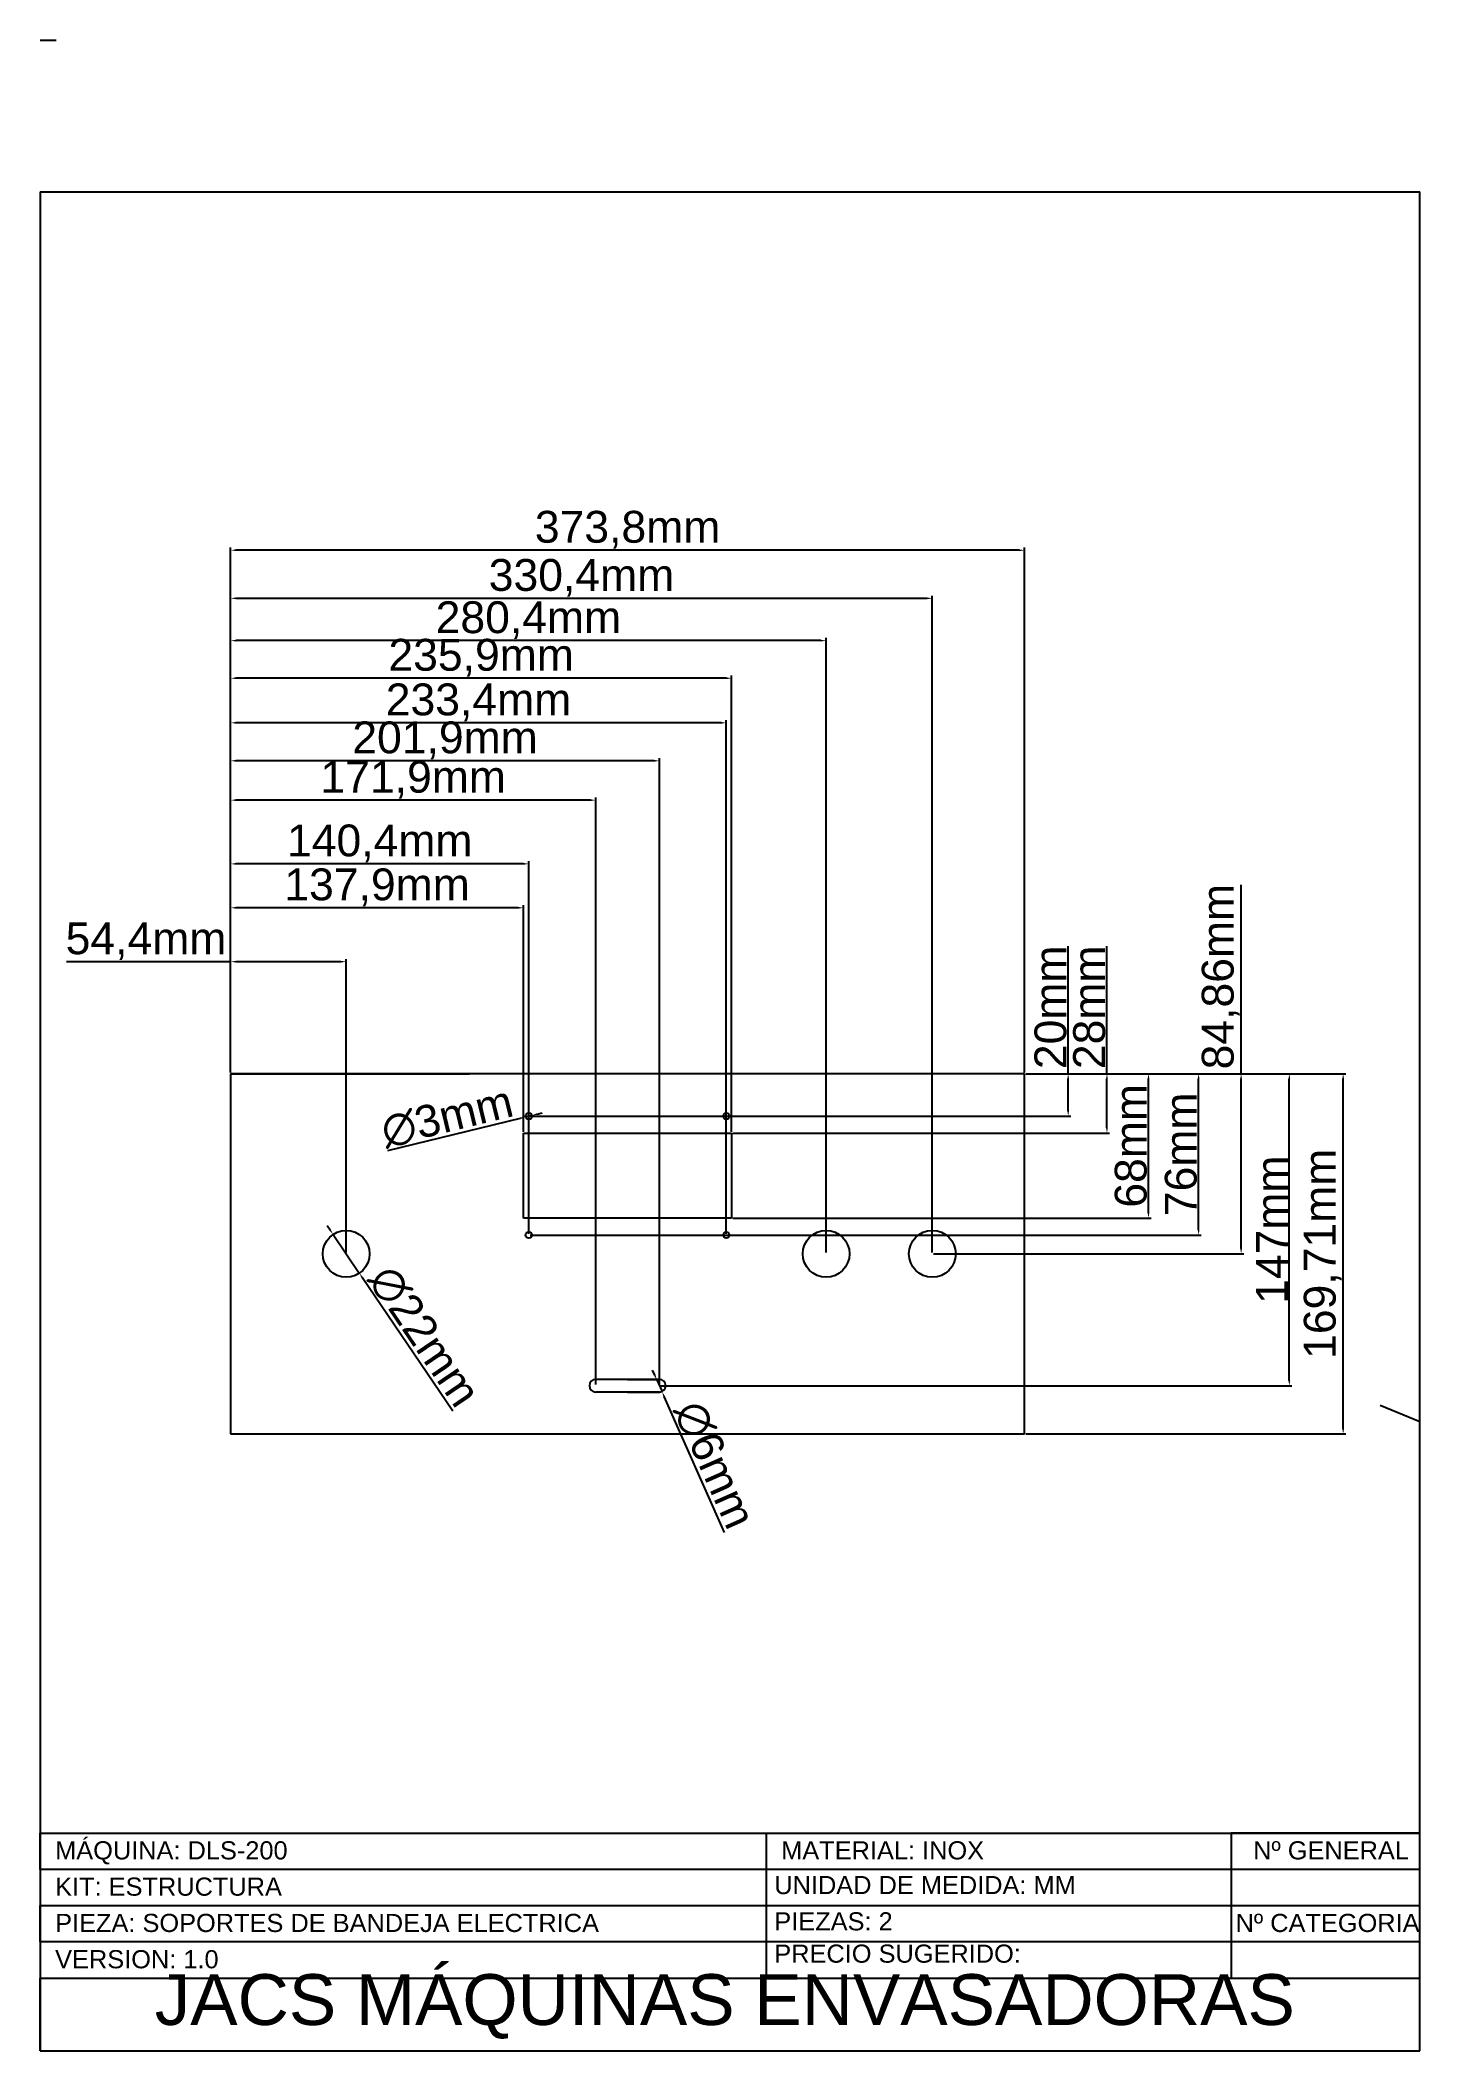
# Paper-space layout 'E2' of a CAD drawing. Header units: centimetres, sheet in millimetres. Extents: x 3 to 193, y 0 to 277.
# The model-space entities are those that its viewports show. They can reach past a viewport. Long polylines and large blocks are cut down to what shows.
import ezdxf

# ---------------------------------------------------------------- set-up
doc = ezdxf.new("R2010")
doc.units = ezdxf.units.CM
doc.header["$LTSCALE"] = 0.5
doc.styles.get("Standard").update_dxf_attribs({"font": 'arial.ttf'})
doc.dimstyles.new('ISO-25', dxfattribs={"dimtxt": 15, "dimasz": 2.5, "dimexe": 1.25, "dimexo": 0.625, "dimtad": 1, "dimtxsty": 'Standard', "dimcen": 2.5, "dimclrd": 1, "dimclre": 1, "dimadec": 0, "dimazin": 0, "dimtfac": 1, "dimtmove": 0, "dimatfit": 3, "dimfxl": 1, "dimarcsym": 0})

# ---------------------------------------------------------------- blocks, each defined once
blk = doc.blocks.new('*D403')
at = {"color": 1, "lineweight": -2, "transparency": 16777216}
for p, q in [((6612.58, 48198.76), (6535.36, 48198.76)), ((6612.58, 48146.63), (6612.58, 48200.01)), ((6664.48, 48198.76), (6615.08, 48198.76)), ((6666.98, 48061.77), (6666.98, 48200.01))]:
    blk.add_line(p, q, dxfattribs=at)
at = {"color": 1, "transparency": 16777216}
for points in [[(6615.08, 48199.18), (6615.08, 48198.34), (6612.58, 48198.76)], [(6664.48, 48199.18), (6664.48, 48198.34), (6666.98, 48198.76)]]:
    blk.add_solid(points, dxfattribs=at)
at = {"layer": 'Defpoints', "color": 0, "transparency": 16777216}
for p in [(6612.58, 48198.76), (6612.58, 48146), (6666.98, 48061.15)]:
    blk.add_point(p, dxfattribs=at)
at = {"color": 0, "transparency": 16777216, "insert": (6572.72, 48208.37), "char_height": 15, "attachment_point": 5}
blk.add_mtext('54,4mm', dxfattribs=at)
blk = doc.blocks.new('*D404')
at = {"color": 1, "lineweight": -2, "transparency": 16777216}
for p, q in [((6612.58, 48146.63), (6612.58, 48225.39)), ((6750.48, 48118.63), (6750.48, 48225.39)), ((6747.98, 48224.14), (6615.08, 48224.14))]:
    blk.add_line(p, q, dxfattribs=at)
at = {"color": 1, "transparency": 16777216}
for points in [[(6615.08, 48224.56), (6615.08, 48223.72), (6612.58, 48224.14)], [(6747.98, 48224.56), (6747.98, 48223.72), (6750.48, 48224.14)]]:
    blk.add_solid(points, dxfattribs=at)
at = {"layer": 'Defpoints', "color": 0, "transparency": 16777216}
for p in [(6612.58, 48224.14), (6612.58, 48146), (6750.48, 48118.01)]:
    blk.add_point(p, dxfattribs=at)
at = {"color": 0, "transparency": 16777216, "insert": (6681.53, 48233.78), "char_height": 15, "attachment_point": 5}
blk.add_mtext('137,9mm', dxfattribs=at)
blk = doc.blocks.new('*D405')
at = {"color": 1, "lineweight": -2, "transparency": 16777216}
for p, q in [((6612.58, 48146.63), (6612.58, 48246.08)), ((6750.48, 48244.83), (6615.08, 48244.83)), ((6752.98, 48070.63), (6752.98, 48246.08))]:
    blk.add_line(p, q, dxfattribs=at)
at = {"color": 1, "transparency": 16777216}
for points in [[(6615.08, 48245.25), (6615.08, 48244.42), (6612.58, 48244.83)], [(6750.48, 48245.25), (6750.48, 48244.42), (6752.98, 48244.83)]]:
    blk.add_solid(points, dxfattribs=at)
at = {"layer": 'Defpoints', "color": 0, "transparency": 16777216}
for p in [(6612.58, 48244.83), (6612.58, 48146), (6752.98, 48070.01)]:
    blk.add_point(p, dxfattribs=at)
at = {"color": 0, "transparency": 16777216, "insert": (6682.78, 48254.47), "char_height": 15, "attachment_point": 5}
blk.add_mtext('140,4mm', dxfattribs=at)
blk = doc.blocks.new('*D406')
at = {"color": 1, "lineweight": -2, "transparency": 16777216}
for p, q in [((6612.58, 48146.63), (6612.58, 48276.09)), ((6781.98, 48274.84), (6615.08, 48274.84)), ((6784.48, 47999.63), (6784.48, 48276.09))]:
    blk.add_line(p, q, dxfattribs=at)
at = {"color": 1, "transparency": 16777216}
for points in [[(6615.08, 48275.25), (6615.08, 48274.42), (6612.58, 48274.84)], [(6781.98, 48275.25), (6781.98, 48274.42), (6784.48, 48274.84)]]:
    blk.add_solid(points, dxfattribs=at)
at = {"layer": 'Defpoints', "color": 0, "transparency": 16777216}
for p in [(6612.58, 48274.84), (6612.58, 48146), (6784.48, 47999.01)]:
    blk.add_point(p, dxfattribs=at)
at = {"color": 0, "transparency": 16777216, "insert": (6698.53, 48284.48), "char_height": 15, "attachment_point": 5}
blk.add_mtext('171,9mm', dxfattribs=at)
blk = doc.blocks.new('*D407')
at = {"color": 1, "lineweight": -2, "transparency": 16777216}
for p, q in [((6612.58, 48146.63), (6612.58, 48294.63)), ((6811.98, 48293.38), (6615.08, 48293.38)), ((6814.48, 47999.63), (6814.48, 48294.63))]:
    blk.add_line(p, q, dxfattribs=at)
at = {"color": 1, "transparency": 16777216}
for points in [[(6615.08, 48293.8), (6615.08, 48292.96), (6612.58, 48293.38)], [(6811.98, 48293.8), (6811.98, 48292.96), (6814.48, 48293.38)]]:
    blk.add_solid(points, dxfattribs=at)
at = {"layer": 'Defpoints', "color": 0, "transparency": 16777216}
for p in [(6612.58, 48293.38), (6612.58, 48146), (6814.48, 47999.01)]:
    blk.add_point(p, dxfattribs=at)
at = {"color": 0, "transparency": 16777216, "insert": (6713.53, 48303.02), "char_height": 15, "attachment_point": 5}
blk.add_mtext('201,9mm', dxfattribs=at)
blk = doc.blocks.new('*D408')
at = {"color": 1, "lineweight": -2, "transparency": 16777216}
for p, q in [((6612.58, 48146.63), (6612.58, 48312.52)), ((6843.48, 48311.27), (6615.08, 48311.27)), ((6845.98, 48070.63), (6845.98, 48312.52))]:
    blk.add_line(p, q, dxfattribs=at)
at = {"color": 1, "transparency": 16777216}
for points in [[(6615.08, 48311.69), (6615.08, 48310.86), (6612.58, 48311.27)], [(6843.48, 48311.69), (6843.48, 48310.86), (6845.98, 48311.27)]]:
    blk.add_solid(points, dxfattribs=at)
at = {"layer": 'Defpoints', "color": 0, "transparency": 16777216}
for p in [(6612.58, 48311.27), (6612.58, 48146), (6845.98, 48070.01)]:
    blk.add_point(p, dxfattribs=at)
at = {"color": 0, "transparency": 16777216, "insert": (6729.28, 48320.91), "char_height": 15, "attachment_point": 5}
blk.add_mtext('233,4mm', dxfattribs=at)
blk = doc.blocks.new('*D409')
at = {"color": 1, "lineweight": -2, "transparency": 16777216}
for p, q in [((6612.58, 48146.63), (6612.58, 48333.53)), ((6845.98, 48332.28), (6615.08, 48332.28)), ((6848.48, 48118.63), (6848.48, 48333.53))]:
    blk.add_line(p, q, dxfattribs=at)
at = {"color": 1, "transparency": 16777216}
for points in [[(6615.08, 48332.7), (6615.08, 48331.86), (6612.58, 48332.28)], [(6845.98, 48332.7), (6845.98, 48331.86), (6848.48, 48332.28)]]:
    blk.add_solid(points, dxfattribs=at)
at = {"layer": 'Defpoints', "color": 0, "transparency": 16777216}
for p in [(6612.58, 48332.28), (6612.58, 48146), (6848.48, 48118.01)]:
    blk.add_point(p, dxfattribs=at)
at = {"color": 0, "transparency": 16777216, "insert": (6730.53, 48341.92), "char_height": 15, "attachment_point": 5}
blk.add_mtext('235,9mm', dxfattribs=at)
blk = doc.blocks.new('*D410')
at = {"color": 1, "lineweight": -2, "transparency": 16777216}
for p, q in [((6612.58, 48146.63), (6612.58, 48351.23)), ((6890.48, 48349.98), (6615.08, 48349.98)), ((6892.98, 48061.77), (6892.98, 48351.23))]:
    blk.add_line(p, q, dxfattribs=at)
at = {"color": 1, "transparency": 16777216}
for points in [[(6615.08, 48350.39), (6615.08, 48349.56), (6612.58, 48349.98)], [(6890.48, 48350.39), (6890.48, 48349.56), (6892.98, 48349.98)]]:
    blk.add_solid(points, dxfattribs=at)
at = {"layer": 'Defpoints', "color": 0, "transparency": 16777216}
for p in [(6612.58, 48349.98), (6612.58, 48146), (6892.98, 48061.15)]:
    blk.add_point(p, dxfattribs=at)
at = {"color": 0, "transparency": 16777216, "insert": (6752.78, 48359.62), "char_height": 15, "attachment_point": 5}
blk.add_mtext('280,4mm', dxfattribs=at)
blk = doc.blocks.new('*D411')
at = {"color": 1, "lineweight": -2, "transparency": 16777216}
for p, q in [((6612.58, 48146.63), (6612.58, 48371.15)), ((6940.48, 48369.9), (6615.08, 48369.9)), ((6942.98, 48061.77), (6942.98, 48371.15))]:
    blk.add_line(p, q, dxfattribs=at)
at = {"color": 1, "transparency": 16777216}
for points in [[(6615.08, 48370.32), (6615.08, 48369.49), (6612.58, 48369.9)], [(6940.48, 48370.32), (6940.48, 48369.49), (6942.98, 48369.9)]]:
    blk.add_solid(points, dxfattribs=at)
at = {"layer": 'Defpoints', "color": 0, "transparency": 16777216}
for p in [(6612.58, 48369.9), (6612.58, 48146), (6942.98, 48061.15)]:
    blk.add_point(p, dxfattribs=at)
at = {"color": 0, "transparency": 16777216, "insert": (6777.78, 48379.54), "char_height": 15, "attachment_point": 5}
blk.add_mtext('330,4mm', dxfattribs=at)
blk = doc.blocks.new('*D401')
at = {"color": 1, "lineweight": -2, "transparency": 16777216}
for p, q in [((6612.58, 48146.63), (6612.58, 48393.82)), ((6983.88, 48392.57), (6615.08, 48392.57)), ((6986.38, 48146.63), (6986.38, 48393.82))]:
    blk.add_line(p, q, dxfattribs=at)
at = {"color": 1, "transparency": 16777216}
for points in [[(6615.08, 48392.98), (6615.08, 48392.15), (6612.58, 48392.57)], [(6983.88, 48392.98), (6983.88, 48392.15), (6986.38, 48392.57)]]:
    blk.add_solid(points, dxfattribs=at)
at = {"layer": 'Defpoints', "color": 0, "transparency": 16777216}
for p in [(6612.58, 48392.57), (6612.58, 48146), (6986.38, 48146)]:
    blk.add_point(p, dxfattribs=at)
at = {"color": 0, "transparency": 16777216, "insert": (6799.48, 48402.21), "char_height": 15, "attachment_point": 5}
blk.add_mtext('373,8mm', dxfattribs=at)
blk = doc.blocks.new('*D412')
at = {"color": 1, "lineweight": -2, "transparency": 16777216}
for p, q in [((7006.96, 48146), (7006.96, 48206.01)), ((6987.01, 48146), (7008.21, 48146)), ((7006.96, 48128.51), (7006.96, 48143.5)), ((6753.61, 48126.01), (7008.21, 48126.01))]:
    blk.add_line(p, q, dxfattribs=at)
at = {"color": 1, "transparency": 16777216}
for points in [[(7006.54, 48143.5), (7007.38, 48143.5), (7006.96, 48146)], [(7006.54, 48128.51), (7007.38, 48128.51), (7006.96, 48126.01)]]:
    blk.add_solid(points, dxfattribs=at)
at = {"layer": 'Defpoints', "color": 0, "transparency": 16777216}
for p in [(6986.38, 48146), (7006.96, 48146), (6752.98, 48126.01)]:
    blk.add_point(p, dxfattribs=at)
at = {"color": 0, "transparency": 16777216, "insert": (6998.68, 48177.25), "char_height": 15, "attachment_point": 5, "rotation": 90}
blk.add_mtext('20mm', dxfattribs=at)
blk = doc.blocks.new('*D413')
at = {"color": 1, "lineweight": -2, "transparency": 16777216}
for p, q in [((7025.21, 48146), (7025.21, 48206.01)), ((6987.01, 48146), (7026.46, 48146)), ((7025.21, 48120.51), (7025.21, 48143.5)), ((6849.11, 48118.01), (7026.46, 48118.01))]:
    blk.add_line(p, q, dxfattribs=at)
at = {"color": 1, "transparency": 16777216}
for points in [[(7024.79, 48143.5), (7025.62, 48143.5), (7025.21, 48146)], [(7024.79, 48120.51), (7025.62, 48120.51), (7025.21, 48118.01)]]:
    blk.add_solid(points, dxfattribs=at)
at = {"layer": 'Defpoints', "color": 0, "transparency": 16777216}
for p in [(6986.38, 48146), (7025.21, 48146), (6848.48, 48118.01)]:
    blk.add_point(p, dxfattribs=at)
at = {"color": 0, "transparency": 16777216, "insert": (7016.92, 48177.25), "char_height": 15, "attachment_point": 5, "rotation": 90}
blk.add_mtext('28mm', dxfattribs=at)
blk = doc.blocks.new('*D414')
at = {"color": 1, "lineweight": -2, "transparency": 16777216}
for p, q in [((6987.01, 48146), (7046.04, 48146)), ((7044.79, 48080.51), (7044.79, 48143.5)), ((6849.11, 48078.01), (7046.04, 48078.01))]:
    blk.add_line(p, q, dxfattribs=at)
at = {"color": 1, "transparency": 16777216}
for points in [[(7044.37, 48143.5), (7045.2, 48143.5), (7044.79, 48146)], [(7044.37, 48080.51), (7045.2, 48080.51), (7044.79, 48078.01)]]:
    blk.add_solid(points, dxfattribs=at)
at = {"layer": 'Defpoints', "color": 0, "transparency": 16777216}
for p in [(6986.38, 48146), (7044.79, 48146), (6848.48, 48078.01)]:
    blk.add_point(p, dxfattribs=at)
at = {"color": 0, "transparency": 16777216, "insert": (7036.5, 48112), "char_height": 15, "attachment_point": 5, "rotation": 90}
blk.add_mtext('68mm', dxfattribs=at)
blk = doc.blocks.new('*D402')
at = {"color": 1, "lineweight": -2, "transparency": 16777216}
for p, q in [((7025.11, 48146), (7069.62, 48146)), ((7068.37, 48072.51), (7068.37, 48143.5)), ((6753.61, 48070.01), (7069.62, 48070.01))]:
    blk.add_line(p, q, dxfattribs=at)
at = {"color": 1, "transparency": 16777216}
for points in [[(7067.95, 48143.5), (7068.79, 48143.5), (7068.37, 48146)], [(7067.95, 48072.51), (7068.79, 48072.51), (7068.37, 48070.01)]]:
    blk.add_solid(points, dxfattribs=at)
at = {"layer": 'Defpoints', "color": 0, "transparency": 16777216}
for p in [(7024.48, 48146), (7068.37, 48146), (6752.98, 48070.01)]:
    blk.add_point(p, dxfattribs=at)
at = {"color": 0, "transparency": 16777216, "insert": (7060.09, 48108), "char_height": 15, "attachment_point": 5, "rotation": 90}
blk.add_mtext('76mm', dxfattribs=at)
blk = doc.blocks.new('*D415')
at = {"color": 1, "lineweight": -2, "transparency": 16777216}
for p, q in [((7088.39, 48146), (7088.39, 48234.9)), ((6987.01, 48146), (7089.64, 48146)), ((7088.39, 48063.65), (7088.39, 48143.5)), ((6943.61, 48061.15), (7089.64, 48061.15))]:
    blk.add_line(p, q, dxfattribs=at)
at = {"color": 1, "transparency": 16777216}
for points in [[(7087.98, 48143.5), (7088.81, 48143.5), (7088.39, 48146)], [(7087.98, 48063.65), (7088.81, 48063.65), (7088.39, 48061.15)]]:
    blk.add_solid(points, dxfattribs=at)
at = {"layer": 'Defpoints', "color": 0, "transparency": 16777216}
for p in [(6986.38, 48146), (7088.39, 48146), (6942.98, 48061.15)]:
    blk.add_point(p, dxfattribs=at)
at = {"color": 0, "transparency": 16777216, "insert": (7078.76, 48191.7), "char_height": 15, "attachment_point": 5, "rotation": 90}
blk.add_mtext('84,86mm', dxfattribs=at)
blk = doc.blocks.new('*D416')
at = {"color": 1, "lineweight": -2, "transparency": 16777216}
for p, q in [((6987.01, 48146), (7112.34, 48146)), ((7111.09, 48001.51), (7111.09, 48143.5)), ((6815.11, 47999.01), (7112.34, 47999.01))]:
    blk.add_line(p, q, dxfattribs=at)
at = {"color": 1, "transparency": 16777216}
for points in [[(7110.67, 48143.5), (7111.51, 48143.5), (7111.09, 48146)], [(7110.67, 48001.51), (7111.51, 48001.51), (7111.09, 47999.01)]]:
    blk.add_solid(points, dxfattribs=at)
at = {"layer": 'Defpoints', "color": 0, "transparency": 16777216}
for p in [(6986.38, 48146), (7111.09, 48146), (6814.48, 47999.01)]:
    blk.add_point(p, dxfattribs=at)
at = {"color": 0, "transparency": 16777216, "insert": (7102.93, 48072.5), "char_height": 15, "attachment_point": 5, "rotation": 90}
blk.add_mtext('147mm', dxfattribs=at)
blk = doc.blocks.new('*D417')
at = {"color": 1, "lineweight": -2, "transparency": 16777216}
for p, q in [((6659.42, 48072.33), (6658.02, 48074.4)), ((6660.82, 48070.26), (6673.15, 48052.04)), ((6717.19, 47986.97), (6674.55, 48049.97))]:
    blk.add_line(p, q, dxfattribs=at)
at = {"color": 1, "transparency": 16777216}
for points in [[(6659.76, 48072.56), (6659.07, 48072.09), (6660.82, 48070.26)], [(6674.9, 48050.2), (6674.21, 48049.73), (6673.15, 48052.04)]]:
    blk.add_solid(points, dxfattribs=at)
at = {"layer": 'Defpoints', "color": 0, "transparency": 16777216}
for p in [(6660.82, 48070.26), (6673.15, 48052.04)]:
    blk.add_point(p, dxfattribs=at)
at = {"color": 0, "transparency": 16777216, "insert": (6703.78, 48022.31), "char_height": 15, "attachment_point": 5, "rotation": 304.09404}
blk.add_mtext('∅22mm', dxfattribs=at)
blk = doc.blocks.new('*D418')
at = {"color": 1, "lineweight": -2, "transparency": 16777216}
for p, q in [((6812.26, 48004.04), (6811.25, 48006.32)), ((6813.27, 48001.75), (6815.7, 47996.26)), ((6845.05, 47929.92), (6816.71, 47993.98))]:
    blk.add_line(p, q, dxfattribs=at)
at = {"color": 1, "transparency": 16777216}
for points in [[(6812.64, 48004.21), (6811.88, 48003.87), (6813.27, 48001.75)], [(6817.09, 47994.15), (6816.33, 47993.81), (6815.7, 47996.26)]]:
    blk.add_solid(points, dxfattribs=at)
at = {"layer": 'Defpoints', "color": 0, "transparency": 16777216}
for p in [(6813.27, 48001.75), (6815.7, 47996.26)]:
    blk.add_point(p, dxfattribs=at)
at = {"color": 0, "transparency": 16777216, "insert": (6840.48, 47961.76), "char_height": 15, "attachment_point": 5, "rotation": 293.86328}
blk.add_mtext('∅6mm', dxfattribs=at)
blk = doc.blocks.new('*D419')
at = {"color": 1, "lineweight": -2, "transparency": 16777216}
for p, q in [((6686.52, 48109.78), (6749.1, 48125.06)), ((6754.44, 48126.36), (6751.53, 48125.65)), ((6756.87, 48126.96), (6759.3, 48127.55))]:
    blk.add_line(p, q, dxfattribs=at)
at = {"color": 1, "transparency": 16777216}
for points in [[(6749, 48125.46), (6749.2, 48124.65), (6751.53, 48125.65)], [(6756.77, 48127.36), (6756.97, 48126.55), (6754.44, 48126.36)]]:
    blk.add_solid(points, dxfattribs=at)
at = {"layer": 'Defpoints', "color": 0, "transparency": 16777216}
for p in [(6751.53, 48125.65), (6754.44, 48126.36)]:
    blk.add_point(p, dxfattribs=at)
at = {"color": 0, "transparency": 16777216, "insert": (6714.53, 48125.58), "char_height": 15, "attachment_point": 5, "rotation": 13.71978}
blk.add_mtext('∅3mm', dxfattribs=at)
blk = doc.blocks.new('*D420')
at = {"color": 1, "lineweight": -2, "transparency": 16777216}
for p, q in [((6987.01, 48146), (7137.7, 48146)), ((7136.45, 47978.79), (7136.45, 48143.5)), ((6987.01, 47976.29), (7137.7, 47976.29))]:
    blk.add_line(p, q, dxfattribs=at)
at = {"color": 1, "transparency": 16777216}
for points in [[(7136.04, 48143.5), (7136.87, 48143.5), (7136.45, 48146)], [(7136.04, 47978.79), (7136.87, 47978.79), (7136.45, 47976.29)]]:
    blk.add_solid(points, dxfattribs=at)
at = {"layer": 'Defpoints', "color": 0, "transparency": 16777216}
for p in [(6986.38, 48146), (7136.45, 48146), (6986.38, 47976.29)]:
    blk.add_point(p, dxfattribs=at)
at = {"color": 0, "transparency": 16777216, "insert": (7126.81, 48061.15), "char_height": 15, "attachment_point": 5, "rotation": 90}
blk.add_mtext('169,71mm', dxfattribs=at)

msp = doc.modelspace()

# ---------------------------------------------------------------- linework, layer by layer
for p, q in [((6612.584, 48146.002), (6612.584, 47976.292)), ((6986.384, 48146.002), (6612.584, 48146.002)), ((6837.584, 48146.002), (6612.584, 48146.002)), ((6612.584, 48146.002), (6725.084, 48146.002)), ((6986.384, 47976.292), (6986.384, 48146.002)), ((6750.484, 48118.007), (6848.484, 48118.007)), ((6750.484, 48078.007), (6750.484, 48118.007)), ((6848.484, 48118.007), (6848.484, 48078.007)), ((6848.484, 48078.007), (6750.484, 48078.007)), ((6799.484, 48002.007), (6784.484, 48002.007)), ((6799.484, 48002.007), (6784.484, 48002.007)), ((6799.484, 48002.007), (6814.484, 48002.007)), ((6814.484, 48002.007), (6799.484, 48002.007)), ((6799.484, 48002.007), (6814.484, 48002.007)), ((6814.484, 48002.007), (6799.484, 48002.007)), ((6799.484, 47996.007), (6784.484, 47996.007)), ((6799.484, 47996.007), (6784.484, 47996.007)), ((6799.484, 47996.007), (6814.484, 47996.007)), ((6814.484, 47996.007), (6799.484, 47996.007)), ((6799.484, 47996.007), (6814.484, 47996.007)), ((6814.484, 47996.007), (6799.484, 47996.007)), ((7153.795, 47989.928), (7425.478, 47877.526)), ((6612.584, 47976.292), (6986.384, 47976.292))]:
    msp.add_line(p, q)
for centre, radius in [((6752.984, 48126.007), 1.5), ((6845.984, 48126.007), 1.5), ((6666.984, 48061.147), 11), ((6752.984, 48070.007), 1.5), ((6845.984, 48070.007), 1.5), ((6892.984, 48061.147), 11), ((6942.984, 48061.147), 11)]:
    msp.add_circle(centre, radius)
for centre, start, end in [((6784.484, 47999.007), 90, 270), ((6814.484, 47999.007), 270, 90)]:
    msp.add_arc(centre, 3, start, end)

# ---------------------------------------------------------------- dimensions: what is measured, and where the dimension line sits
for base, p1, picture, middle in [((6612.584, 48392.566), (6986.384, 48146.002), '*D401', (6799.484, 48402.205)), ((6612.584, 48369.903), (6942.984, 48061.147), '*D411', (6777.784, 48379.542)), ((6612.584, 48349.977), (6892.984, 48061.147), '*D410', (6752.784, 48359.616)), ((6612.584, 48332.279), (6848.484, 48118.007), '*D409', (6730.534, 48341.919)), ((6612.584, 48311.274), (6845.984, 48070.007), '*D408', (6729.284, 48320.914)), ((6612.584, 48293.379), (6814.484, 47999.007), '*D407', (6713.534, 48303.018)), ((6612.584, 48274.837), (6784.484, 47999.007), '*D406', (6698.534, 48284.477)), ((6612.584, 48244.833), (6752.984, 48070.007), '*D405', (6682.784, 48254.472)), ((6612.584, 48224.14), (6750.484, 48118.007), '*D404', (6681.534, 48233.779)), ((6612.584, 48198.76), (6666.984, 48061.147), '*D403', (6572.722, 48208.368))]:
    dim = msp.add_linear_dim(base=base, p1=p1, p2=(6612.584, 48146.002), dimstyle='ISO-25', override={"dimpost": 'mm'})
    dim.commit()
    dim.dimension.update_dxf_attribs({"geometry": picture, "text_midpoint": middle})
for base, p1, p2, picture, middle in [((7088.394374734, 48146.002262627), (6942.984437104, 48061.147262627), (6986.384437104, 48146.002262627), '*D415', (7078.755050041, 48191.702296733)), ((7006.961618926, 48146.002262627), (6752.984437104, 48126.007262627), (6986.384437104, 48146.002262627), '*D412', (6998.67802411, 48177.254820607)), ((7025.206110197, 48146.002262627), (6848.484437104, 48118.007262627), (6986.384437104, 48146.002262627), '*D413', (7016.922515382, 48177.254820607)), ((7068.369913238, 48146.002262627), (6752.984437104, 48070.007262627), (7024.484437104, 48146.002262627), '*D402', (7060.086318422, 48108.004762627))]:
    dim = msp.add_linear_dim(base=base, p1=p1, p2=p2, angle=90, dimstyle='ISO-25', override={"dimpost": 'mm'})
    dim.commit()
    dim.dimension.update_dxf_attribs({"geometry": picture, "text_midpoint": middle})
for p1, p2, picture, middle in [((6754.442, 48126.363), (6751.527, 48125.652), '*D419', (6714.532, 48125.578)), ((6660.818, 48070.257), (6673.151, 48052.038), '*D417', (6703.78, 48022.314))]:
    dim = msp.add_diameter_dim_2p(p1=p1, p2=p2, dimstyle='ISO-25', override={"dimpost": 'mm'})
    dim.commit()
    dim.dimension.update_dxf_attribs({"geometry": picture, "text_midpoint": middle})
for base, p1, p2, picture, middle in [((7111.088927257, 48146.002262627), (6814.484437104, 47999.007262627), (6986.384437104, 48146.002262627), '*D416', (7111.088927257, 48072.504762627)), ((7044.785511293, 48146.002262627), (6848.484437104, 48078.007262627), (6986.384437104, 48146.002262627), '*D414', (7044.785511293, 48112.004762627)), ((7136.453, 48146.002), (6986.384, 47976.292), (6986.384, 48146.002), '*D420', (7136.453, 48061.147))]:
    dim = msp.add_linear_dim(base=base, p1=p1, p2=p2, angle=90, dimstyle='ISO-25', override={"dimpost": 'mm'})
    dim.commit()
    dim.dimension.update_dxf_attribs({"geometry": picture, "text_midpoint": middle, "dimtype": 160})
dim = msp.add_diameter_dim_2p(p1=(6813.271, 48001.751), p2=(6815.698, 47996.264), dimstyle='ISO-25', override={"dimpost": 'mm'})
dim.commit()
dim.dimension.update_dxf_attribs({"geometry": '*D418', "text_midpoint": (6832.521, 47958.234), "dimtype": 163})

psp = doc.layouts.new('E2')

# ---------------------------------------------------------------- linework, layer by layer
for p, q in [((3.11, 276.94), (5.31, 276.94)), ((3.11, 256.06), (3.11, -0.06)), ((3.11, 256.06), (193.11, 256.06)), ((193.11, -0.06), (193.11, 256.06)), ((3.11, 24.94), (3.11, 29.94)), ((3.11, 29.94), (193.11, 29.94)), ((3.11, 29.94), (103.11, 29.94)), ((103.11, 29.94), (103.11, 9.94)), ((193.11, 29.94), (167.11, 29.94)), ((167.11, 29.94), (167.11, 9.94)), ((193.11, 29.94), (168.11, 29.94)), ((193.11, 24.94), (3.11, 24.94)), ((193.11, 19.94), (193.11, 24.94)), ((3.11, 14.94), (3.11, 19.94)), ((3.11, 19.94), (193.11, 19.94)), ((193.11, 14.94), (3.11, 14.94)), ((193.11, 9.94), (193.11, 14.94)), ((3.11, -0.06), (3.11, 9.94)), ((3.11, 9.94), (193.11, 9.94)), ((3.11, -0.06), (193.11, -0.06))]:
    psp.add_line(p, q)

# ---------------------------------------------------------------- texts
at = {"attachment_point": 1}
for s, width, insert, char_height in [('MÁQUINA: DLS-200', 100, (5.16, 28.81), 2.5), ('MATERIAL: INOX', 100, (105.16, 28.81), 2.5), ('Nº GENERAL', 100, (170.16, 28.81), 2.5), ('KIT: ESTRUCTURA', 100, (5.16, 23.81), 2.5), ('UNIDAD DE MEDIDA: MM', 100, (104.21, 24.03), 2.5), ('PIEZA: SOPORTES DE BANDEJA ELECTRICA', 100, (5.16, 18.81), 2.5), ('PIEZAS: 2', 100, (104.21, 19.03), 2.5), ('Nº CATEGORIA', 100, (167.74, 18.81), 2.5), ('PRECIO SUGERIDO: ', 100, (104.21, 14.58), 2.5), ('VERSION: 1.0', 100, (5.16, 13.81), 2.5), ('    JACS MÁQUINAS ENVASADORAS', 186.3441, (8.01, 10.5), 7)]:
    psp.add_mtext_dynamic_manual_height_columns(s, width=width, gutter_width=12.5, heights=[0], dxfattribs=dict(at, insert=insert, char_height=char_height))

# ---------------------------------------------------------------- viewports
at = {"layer": '0', "view_target_point": (-247.019, -525.705)}
psp.add_viewport(center=(98.11, 143), size=(190, 226.121), view_center_point=(7094.744, 48700.558), view_height=773.108, dxfattribs=at)

doc.saveas('drawing.dxf')
